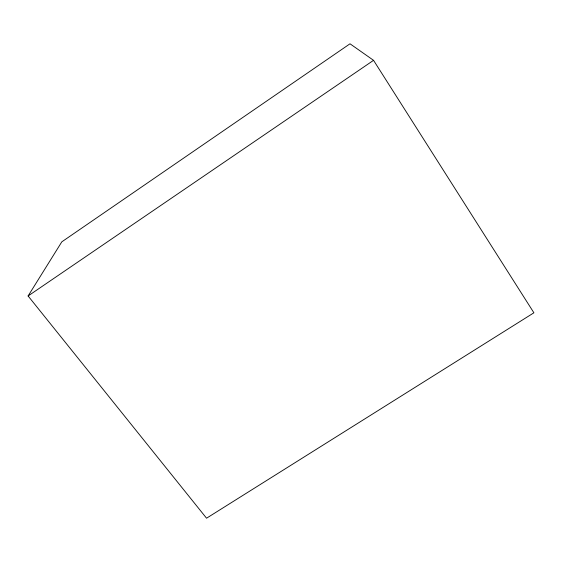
<?xml version="1.0" encoding="UTF-8"?>
<svg xmlns="http://www.w3.org/2000/svg" width="562" height="562" viewBox="0 0 562 562"><rect width="100%" height="100%" fill="white"/><g stroke="black" fill="none" stroke-linecap="round" stroke-linejoin="round"><path stroke-width="0.84" d="M28.1 295.97L61.813 241.836L350.007 43.794L373.547 60.331L533.9 312.795L206.549 518.206L28.1 295.97L373.547 60.331"/></g></svg>
